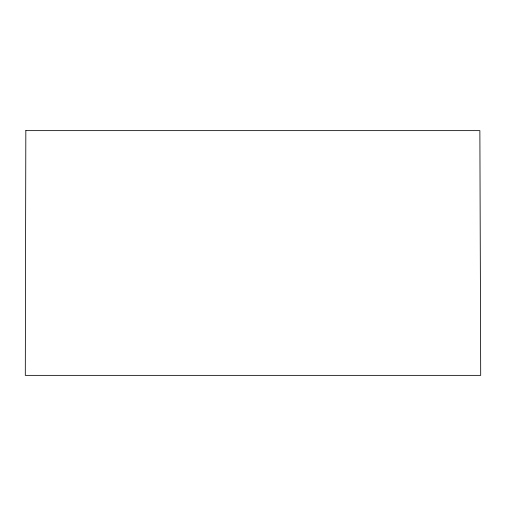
<?xml version="1.0" encoding="UTF-8"?>
<svg xmlns="http://www.w3.org/2000/svg" width="506" height="506" viewBox="0 0 506 506"><rect width="100%" height="100%" fill="white"/><g stroke="black" fill="none" stroke-linecap="round" stroke-linejoin="round"><path stroke-width="0.76" d="M25.831 130.637L25.3 375.363L480.7 375.363L479.871 130.637L25.831 130.637"/></g></svg>
